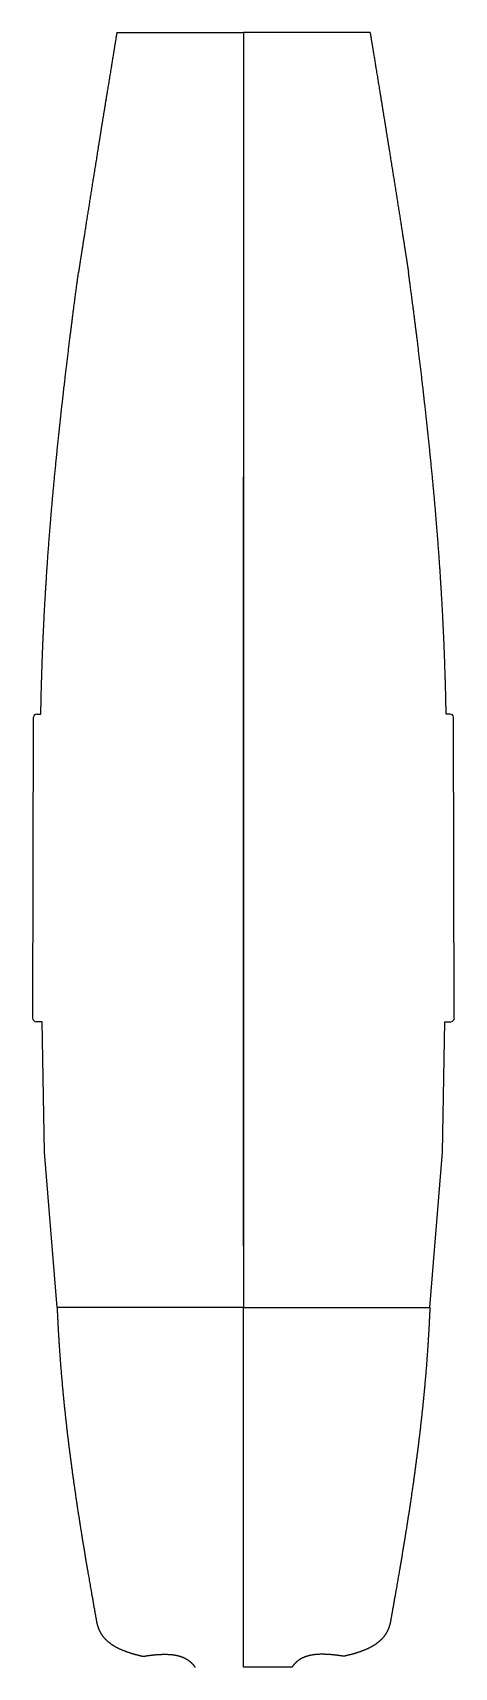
# Model space of a CAD drawing. Header units: inches. Extents: x -24 to 24, y -40 to 143.
import ezdxf

# ---------------------------------------------------------------- set-up
doc = ezdxf.new("R2010")
doc.units = ezdxf.units.IN
doc.layers.get('0').update_dxf_attribs({"linetype": 'CONTINUOUS'})

msp = doc.modelspace()

# ---------------------------------------------------------------- linework, layer by layer
for p, q in [((-14.21, 142.81), (0, 142.81)), ((14.21, 142.81), (0, 142.81)), ((0, 142.81), (0, 0)), ((0, 6.92), (0, 93.06)), ((-23.65, 32.41), (-23.55, 66.14)), ((-23.2, 66.47), (-22.73, 66.47)), ((23.2, 66.47), (22.73, 66.47)), ((23.65, 32.41), (23.55, 66.14)), ((-22.57, 32.01), (-23.25, 32.01)), ((-22.33, 17.39), (-22.57, 32.01)), ((22.33, 17.39), (22.57, 32.01)), ((22.57, 32.01), (23.25, 32.01)), ((-20.91, 0), (-22.33, 17.39)), ((20.91, 0), (22.33, 17.39)), ((0, 0), (-20.91, 0)), ((0, 0), (20.91, 0)), ((0, -40.3), (0, 0)), ((5.43, -40.3), (0, -40.3))]:
    msp.add_line(p, q)
for centre, radius, start, end in [((-23.2, 66.12), 0.354, 90, 176.1081), ((23.2, 66.12), 0.354, 3.8919, 90), ((-23.25, 32.42), 0.401, 180.2745, 270), ((23.25, 32.42), 0.401, 270, 359.7255)]:
    msp.add_arc(centre, radius, start, end)
for points in [[(-14.21, 142.81), (-14.31, 142.19), (-14.51, 140.97), (-14.81, 139.16), (-15.19, 136.78), (-15.67, 133.88), (-16.12, 131.06), (-16.56, 128.32), (-16.99, 125.67), (-17.39, 123.12), (-17.78, 120.64), (-18.08, 118.73), (-18.3, 117.33), (-18.44, 116.4), (-18.51, 115.95)], [(14.21, 142.81), (14.31, 142.19), (14.51, 140.97), (14.81, 139.16), (15.19, 136.78), (15.67, 133.88), (16.12, 131.06), (16.56, 128.32), (16.99, 125.67), (17.39, 123.12), (17.78, 120.64), (18.08, 118.73), (18.3, 117.33), (18.44, 116.4), (18.51, 115.95)], [(-22.73, 66.47), (-22.72, 67.33), (-22.68, 69.04), (-22.61, 71.65), (-22.48, 75.2), (-22.24, 79.78), (-21.93, 84.51), (-21.54, 89.39), (-21.07, 94.43), (-20.53, 99.61), (-19.92, 104.93), (-19.39, 109.28), (-18.96, 112.59), (-18.66, 114.83), (-18.51, 115.95)], [(22.73, 66.47), (22.72, 67.33), (22.68, 69.04), (22.61, 71.65), (22.48, 75.2), (22.24, 79.78), (21.93, 84.51), (21.54, 89.39), (21.07, 94.43), (20.53, 99.61), (19.92, 104.93), (19.39, 109.28), (18.96, 112.59), (18.66, 114.83), (18.51, 115.95)], [(-20.91, 0), (-20.88, -0.58), (-20.83, -1.76), (-20.73, -3.56), (-20.57, -6.01), (-20.3, -9.2), (-19.96, -12.5), (-19.55, -15.94), (-19.07, -19.5), (-18.53, -23.18), (-17.92, -26.96), (-17.39, -30.07), (-16.97, -32.44), (-16.69, -34.04), (-16.54, -34.85)], [(20.91, 0), (20.88, -0.58), (20.83, -1.76), (20.73, -3.56), (20.57, -6.01), (20.3, -9.2), (19.96, -12.5), (19.55, -15.94), (19.07, -19.5), (18.53, -23.18), (17.92, -26.96), (17.39, -30.07), (16.97, -32.44), (16.69, -34.04), (16.54, -34.85)], [(-16.54, -34.85), (-16.52, -34.98), (-16.49, -35.24), (-16.4, -35.61), (-16.24, -36.08), (-15.95, -36.63), (-15.56, -37.12), (-15.07, -37.56), (-14.48, -37.95), (-13.8, -38.3), (-13.03, -38.59), (-12.36, -38.8), (-11.82, -38.94), (-11.45, -39.02), (-11.26, -39.07)], [(16.54, -34.85), (16.52, -34.98), (16.49, -35.24), (16.4, -35.61), (16.24, -36.08), (15.95, -36.63), (15.56, -37.12), (15.07, -37.56), (14.48, -37.95), (13.8, -38.3), (13.03, -38.59), (12.36, -38.8), (11.82, -38.94), (11.45, -39.02), (11.26, -39.07)], [(-11.26, -39.07), (-11.09, -39.04), (-10.75, -38.99), (-10.26, -38.92), (-9.62, -38.86), (-8.88, -38.83), (-8.2, -38.85), (-7.57, -38.93), (-7.01, -39.08), (-6.51, -39.29), (-6.08, -39.56), (-5.79, -39.83), (-5.6, -40.06), (-5.48, -40.22), (-5.43, -40.3)], [(11.26, -39.07), (11.09, -39.04), (10.75, -38.99), (10.26, -38.92), (9.62, -38.86), (8.88, -38.83), (8.2, -38.85), (7.57, -38.93), (7.01, -39.08), (6.51, -39.29), (6.08, -39.56), (5.79, -39.83), (5.6, -40.06), (5.48, -40.22), (5.43, -40.3)]]:
    msp.add_open_spline(points, degree=5)

doc.saveas('drawing.dxf')
